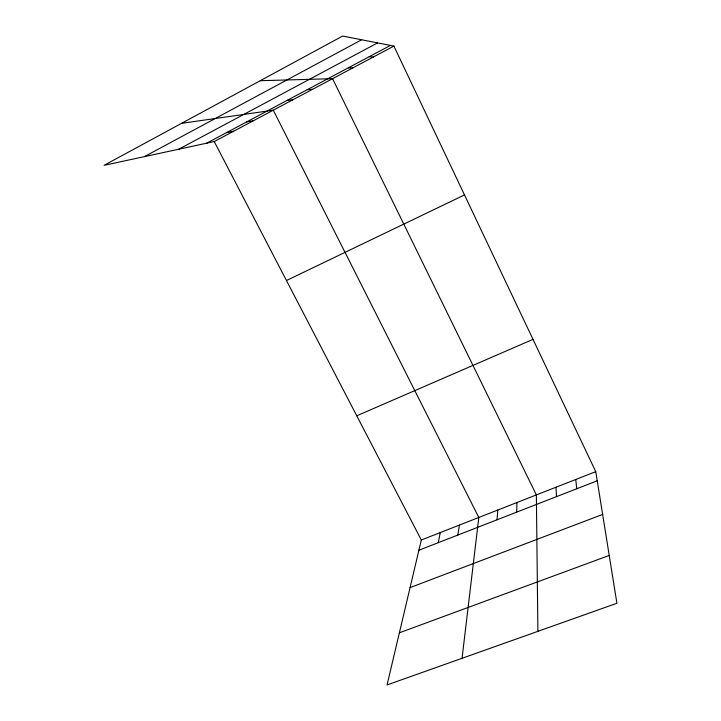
<?xml version="1.0" encoding="UTF-8"?>
<svg xmlns="http://www.w3.org/2000/svg" width="721" height="721" viewBox="0 0 721 721"><rect width="100%" height="100%" fill="white"/><g stroke="black" fill="none" stroke-linecap="round" stroke-linejoin="round"><path stroke-width="1.08" d="M516.66 512.153L516.984 502.519M497.039 519.796L497.796 510.035M462.053 658.291L478.807 517.48L273.286 110.187L181.539 123.354M457.844 535.054L459.448 525.068M438.269 542.679L440.279 532.576M214.236 141.559L421.316 540.002L387.06 684.95L616.915 603.252L595.753 471.651L393.9 46.09L342.655 36.05L104.085 165.325L214.236 141.559L393.9 46.09M144.425 156.619L361.636 39.772M178.727 149.22L377.588 42.89M206.675 143.191L390.44 45.414M286.462 280.532L464.495 194.922M356.76 415.792L533.008 339.366M421.316 540.002L595.753 471.651M418.901 550.213L597.222 480.79M410.069 587.606L602.63 514.433M399.389 632.795L609.227 555.44M226.556 132.61L233.694 131.222M246.672 121.912L253.377 120.758M287.003 100.453L292.825 99.795M307.209 89.692L312.581 89.296M260.236 80.716L332.57 78.679L536.37 494.921L537.893 631.344M348.342 67.81L352.776 67.936M369.269 56.68L373.217 57.076M575.755 479.483L576.764 488.757M555.963 487.243L556.513 496.643"/></g></svg>
